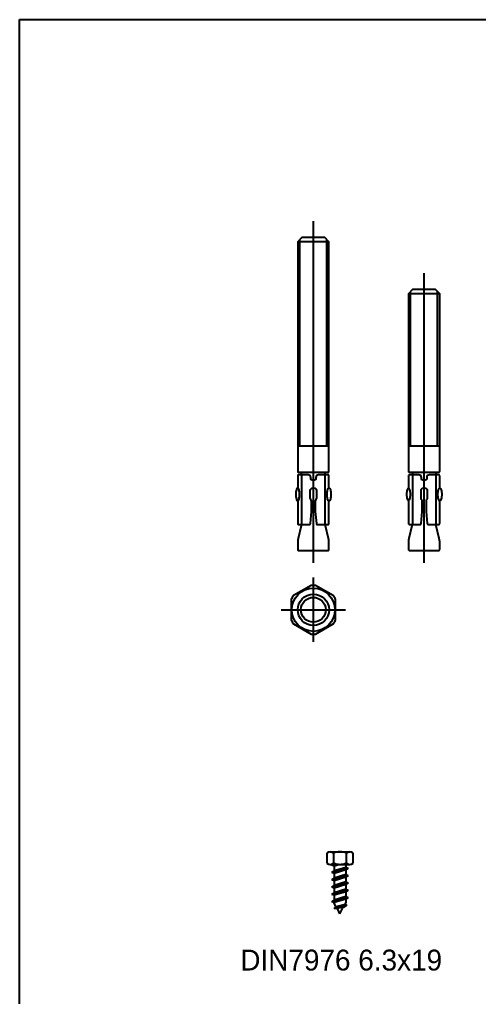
# Model space of a CAD drawing. Extents: x -395 to 1364, y -31 to 719.
# Drawn here: x -395.4 to -219.2, y 344.2 to 719.1 of the extents above; entities that cross this region are included whole.
import ezdxf

# ---------------------------------------------------------------- set-up
doc = ezdxf.new("R2010")
doc.units = 0
doc.layers.get('0').update_dxf_attribs({"linetype": 'CONTINUOUS'})
for name, color, linetype in [('CENTER', 1, 'Continuous'), ('DW', 2, 'Continuous'), ('HIDDEN', 251, 'Continuous')]:
    doc.layers.add(name, color=color, linetype=linetype)

# ---------------------------------------------------------------- blocks, each defined once
blk = doc.blocks.new('*U9')
for p, q in [((-5, 4.3), (-5, 0.5)), ((-5, 4.3), (-5, 4.3)), ((-5, 4.3), (-5, 4.3)), ((-3.75, 4.8), (3.75, 4.8)), ((-3.75, 4.8), (-3.75, 4.8)), ((-2.5, 4.3), (-2.5, 0.5)), ((2.5, 0.5), (2.5, 4.3)), ((5, 0.5), (5, 4.3)), ((-3.75, 0), (3.75, 0)), ((-1.83, 0), (-3.15, -0.37)), ((-3.15, -0.37), (-2.64, 0)), ((-0.04, 0), (-2.23, -0.71)), ((2.23, 0), (2.23, -1.16)), ((-2.23, -0.71), (-3.15, -0.37)), ((3.15, -1.51), (-3.15, -3.16)), ((-3.15, -3.16), (-2.23, -2.5)), ((-2.23, -3.5), (-3.15, -3.16)), ((-2.23, -0.71), (-2.23, -2.5)), ((2.23, -1.16), (-2.23, -2.5)), ((2.23, -2.16), (-2.23, -3.5)), ((-2.23, -3.5), (-2.23, -5.3)), ((2.23, -1.16), (3.15, -1.51)), ((3.15, -1.51), (2.23, -2.16)), ((2.23, -2.16), (2.23, -3.96)), ((3.15, -4.3), (-3.15, -5.95)), ((-3.15, -5.95), (-2.23, -5.3)), ((-2.23, -6.29), (-3.15, -5.95)), ((3.15, -7.09), (-3.15, -8.75)), ((2.23, -3.96), (-2.23, -5.3)), ((2.23, -4.95), (-2.23, -6.29)), ((-2.23, -6.29), (-2.23, -8.09)), ((2.23, -6.75), (-2.23, -8.09)), ((2.23, -3.96), (3.15, -4.3)), ((3.15, -4.3), (2.23, -4.95)), ((2.23, -4.95), (2.23, -6.75)), ((2.23, -6.75), (3.15, -7.09)), ((3.15, -7.09), (2.23, -7.75)), ((-3.15, -8.75), (-2.23, -8.09)), ((-2.23, -9.09), (-3.15, -8.75)), ((3.15, -9.89), (-3.15, -11.54)), ((-3.15, -11.54), (-2.23, -10.89)), ((2.23, -7.75), (-2.23, -9.09)), ((-2.23, -9.09), (-2.23, -10.89)), ((2.23, -9.55), (-2.23, -10.89)), ((2.23, -10.54), (-2.23, -11.88)), ((2.23, -7.75), (2.23, -9.55)), ((2.23, -9.55), (3.15, -9.89)), ((3.15, -9.89), (2.23, -10.54)), ((2.23, -10.54), (2.23, -12.34)), ((-2.23, -11.88), (-3.15, -11.54)), ((3.15, -12.68), (-3.15, -14.33)), ((-3.15, -14.33), (-2.23, -13.68)), ((-2.23, -14.67), (-3.15, -14.33)), ((-2.23, -11.88), (-2.23, -13.68)), ((2.23, -12.34), (-2.23, -13.68)), ((2.23, -13.33), (-2.23, -14.67)), ((-2.23, -14.67), (-2.23, -14.82)), ((-1.52, -16.24), (-2.23, -14.82)), ((1.94, -15.4), (2.23, -14.82)), ((2.23, -12.34), (3.15, -12.68)), ((3.15, -12.68), (2.23, -13.33)), ((2.23, -13.33), (2.23, -14.82)), ((2.61, -15.63), (-2.25, -16.87)), ((-2.25, -16.87), (-1.52, -16.24)), ((-1.12, -16.98), (-2.25, -16.87)), ((1.94, -15.4), (-1.52, -16.24)), ((1.44, -16.39), (-1.14, -16.99)), ((0, -18.97), (-0.99, -16.99)), ((0, -18.97), (1.29, -16.39)), ((2.61, -15.63), (1.44, -16.39)), ((1.94, -15.4), (2.61, -15.63))]:
    blk.add_line(p, q)
for centre, radius, start, end in [((-3.75, 2.99), 1.81, 46.3972, 133.6028), ((0, -1.7), 6.5, 67.3801, 112.6199), ((3.75, 2.99), 1.81, 46.3972, 133.6028), ((-3.75, 1.81), 1.81, 226.3972, 313.6028), ((0, 6.5), 6.5, 247.3801, 292.6199), ((3.75, 1.81), 1.81, 226.3972, 313.6028)]:
    blk.add_arc(centre, radius, start, end)
blk = doc.blocks.new('*U26')
blk.add_lwpolyline([(0.88, -9.31), (7.62, -5.41, 0.046984), (8.5, -3.9), (8.5, 3.9, 0.046984), (7.62, 5.41), (0.88, 9.31, 0.046984), (-0.88, 9.31), (-7.62, 5.41, 0.046984), (-8.5, 3.9), (-8.5, -3.9, 0.046984), (-7.62, -5.41), (-0.88, -9.31, 0.046984)], format="xyb", close=True)
for radius in [8.27, 6]:
    blk.add_circle((0, 0), radius)
at = {"layer": 'CENTER'}
for p, q in [((0, -12.35), (0, 12.35)), ((-12.35, 0), (12.35, 0))]:
    blk.add_line(p, q, dxfattribs=at)
at = {"layer": 'DW'}
blk.add_circle((0, 0), 4.75, dxfattribs=at)
blk = doc.blocks.new('_______________12_120')
for p, q in [((5.97, 123.08), (-6, 123.08)), ((5.97, 44.68), (-6, 44.68)), ((-4.5, 33.68), (-4.5, 34.68)), ((4.47, 33.68), (4.47, 34.68))]:
    blk.add_line(p, q)
blk.add_lwpolyline([(5.63, 34.68, 0.414214), (5.97, 35.01), (5.97, 123.08), (4.37, 124.68), (-4.4, 124.68), (-6, 123.08), (-6, 35.01, 0.414214), (-5.67, 34.68)], format="xyb", close=True)
for points in [[(5.97, 28.67), (5.97, 33.34, 0.414214), (5.63, 33.68), (2, 33.68, 0.414214), (1, 32.68), (1, 32.18, -0.414214), (0.5, 31.68), (-0.5, 31.68, -0.414214), (-1, 32.18), (-1, 32.68, 0.414214), (-2, 33.68), (-5.67, 33.68, 0.414214), (-6, 33.34), (-6, 28.68)], [(-6, 23.73), (-6, 15.01, 0.414214), (-5.67, 14.68), (-1.48, 14.68, 0.389524), (-1.15, 14.98), (-0.75, 19.68), (-0.75, 23.59, 0.167797), (-0.96, 24.21, -0.167797), (-1.18, 24.82), (-1.18, 27.68, -0.414214), (-0.18, 28.68), (0.18, 28.68, -0.414214), (1.18, 27.68), (1.18, 24.82, -0.167797), (0.96, 24.21, 0.167797), (0.75, 23.59), (0.75, 19.68), (1.15, 14.98, 0.389524), (1.48, 14.68), (5.63, 14.68, 0.414214), (5.97, 15.01), (5.97, 23.73)], [(-4.54, 14.68, -0.030399), (-4.65, 14.08), (-5.85, 9.27, 0.061321), (-6, 8.06), (-6, 5.01, 0.414214), (-5.67, 4.68), (5.63, 4.68, 0.414214), (5.97, 5.01), (5.97, 8.06, 0.061321), (5.82, 9.27), (4.62, 14.08, -0.030399), (4.5, 14.68, -0.030399)]]:
    blk.add_lwpolyline(points, format="xyb")
for points in [[(-6, 28.68), (-6.14, 28.63), (-6.28, 28.49), (-6.41, 28.26), (-6.52, 27.95), (-6.61, 27.58), (-6.68, 27.15), (-6.73, 26.68), (-6.74, 26.2), (-6.73, 25.72), (-6.68, 25.25), (-6.61, 24.83), (-6.52, 24.45), (-6.41, 24.14), (-6.28, 23.91), (-6.14, 23.77), (-6, 23.73), (-5.86, 23.77), (-5.72, 23.91), (-5.59, 24.14), (-5.48, 24.45), (-5.39, 24.83), (-5.32, 25.25), (-5.27, 25.72), (-5.26, 26.2), (-5.27, 26.68), (-5.32, 27.15), (-5.39, 27.58), (-5.48, 27.95), (-5.59, 28.26), (-5.72, 28.49), (-5.86, 28.63)], [(6, 28.68), (6.14, 28.63), (6.28, 28.49), (6.41, 28.26), (6.52, 27.95), (6.61, 27.58), (6.68, 27.15), (6.73, 26.68), (6.74, 26.2), (6.73, 25.72), (6.68, 25.25), (6.61, 24.83), (6.52, 24.45), (6.41, 24.14), (6.28, 23.91), (6.14, 23.77), (6, 23.73), (5.86, 23.77), (5.72, 23.91), (5.59, 24.14), (5.48, 24.45), (5.39, 24.83), (5.32, 25.25), (5.27, 25.72), (5.26, 26.2), (5.27, 26.68), (5.32, 27.15), (5.39, 27.58), (5.48, 27.95), (5.59, 28.26), (5.72, 28.49), (5.86, 28.63)]]:
    blk.add_lwpolyline(points, close=True)
at = {"layer": 'CENTER'}
blk.add_line((0, 0), (0, 131), dxfattribs=at)
at = {"layer": 'DW'}
for p, q in [((-4.5, 33.68), (-4.5, 15.29)), ((4.47, 15.29), (4.47, 33.68))]:
    blk.add_line(p, q, dxfattribs=at)
for points in [[(-4.5, 15.29, -0.030864), (-4.54, 14.68, -0.030864)], [(4.5, 14.68, -0.030864), (4.47, 15.29)]]:
    blk.add_lwpolyline(points, format="xyb", dxfattribs=at)
at = {"layer": 'HIDDEN'}
for p, q in [((-5.19, 44.68), (-5.19, 123.89)), ((5.15, 44.94), (5.15, 123.89))]:
    blk.add_line(p, q, dxfattribs=at)

msp = doc.modelspace()

# ---------------------------------------------------------------- linework, layer by layer
for p, q in [((-240.39, 510.86), (-240.39, 621.86)), ((-234.42, 613.94), (-246.39, 613.94)), ((-245.58, 555.54), (-245.58, 614.75)), ((-235.23, 555.8), (-235.23, 614.75)), ((-234.42, 555.54), (-246.39, 555.54)), ((-244.89, 545.54), (-244.89, 544.54)), ((-244.89, 544.54), (-244.89, 526.16)), ((-235.89, 545.54), (-235.89, 544.54)), ((-235.89, 544.54), (-235.89, 526.16))]:
    msp.add_line(p, q)
msp.add_lwpolyline([(-234.76, 545.54, 0.414214), (-234.42, 545.87), (-234.42, 613.94), (-236.02, 615.54), (-244.79, 615.54), (-246.39, 613.94), (-246.39, 545.87, 0.414214), (-246.05, 545.54)], format="xyb", close=True)
for points in [[(-234.42, 539.54), (-234.42, 544.21, 0.414214), (-234.76, 544.54), (-238.39, 544.54, 0.414214), (-239.39, 543.54), (-239.39, 543.04, -0.414214), (-239.89, 542.54), (-240.89, 542.54, -0.414214), (-241.39, 543.04), (-241.39, 543.54, 0.414214), (-242.39, 544.54), (-246.05, 544.54, 0.414214), (-246.39, 544.21), (-246.39, 539.54)], [(-246.39, 534.59), (-246.39, 525.87, 0.414214), (-246.05, 525.54), (-241.87, 525.54, 0.389524), (-241.54, 525.84), (-241.14, 530.54), (-241.14, 534.45, 0.167797), (-241.35, 535.07, -0.167797), (-241.56, 535.69), (-241.56, 538.54, -0.414214), (-240.56, 539.54), (-240.21, 539.54, -0.414214), (-239.21, 538.54), (-239.21, 535.69, -0.167797), (-239.42, 535.07, 0.167797), (-239.64, 534.45), (-239.64, 530.54), (-239.24, 525.84, 0.389524), (-238.91, 525.54), (-234.76, 525.54, 0.414214), (-234.42, 525.87), (-234.42, 534.59)], [(-244.93, 525.54, -0.030399), (-245.04, 524.94), (-246.24, 520.14, 0.061321), (-246.39, 518.92), (-246.39, 515.87, 0.414214), (-246.05, 515.54), (-234.76, 515.54, 0.414214), (-234.42, 515.87), (-234.42, 518.92, 0.061321), (-234.57, 520.14), (-235.77, 524.94, -0.030399), (-235.88, 525.54, -0.030399)], [(-244.89, 526.16, -0.030864), (-244.93, 525.54, -0.030864)], [(-235.89, 526.16, 0.030864), (-235.85, 525.54, 0.030864)]]:
    msp.add_lwpolyline(points, format="xyb")
for points in [[(-246.39, 539.54), (-246.53, 539.49), (-246.67, 539.35), (-246.8, 539.12), (-246.91, 538.81), (-247, 538.44), (-247.07, 538.01), (-247.11, 537.55), (-247.13, 537.06), (-247.11, 536.58), (-247.07, 536.12), (-247, 535.69), (-246.91, 535.31), (-246.8, 535.01), (-246.67, 534.78), (-246.53, 534.64), (-246.39, 534.59), (-246.24, 534.64), (-246.1, 534.78), (-245.98, 535.01), (-245.86, 535.31), (-245.77, 535.69), (-245.7, 536.12), (-245.66, 536.58), (-245.65, 537.06), (-245.66, 537.55), (-245.7, 538.01), (-245.77, 538.44), (-245.86, 538.81), (-245.98, 539.12), (-246.1, 539.35), (-246.24, 539.49)], [(-234.39, 539.54), (-234.24, 539.49), (-234.1, 539.35), (-233.98, 539.12), (-233.86, 538.81), (-233.77, 538.44), (-233.7, 538.01), (-233.66, 537.55), (-233.65, 537.06), (-233.66, 536.58), (-233.7, 536.12), (-233.77, 535.69), (-233.86, 535.31), (-233.98, 535.01), (-234.1, 534.78), (-234.24, 534.64), (-234.39, 534.59), (-234.53, 534.64), (-234.67, 534.78), (-234.8, 535.01), (-234.91, 535.31), (-235, 535.69), (-235.07, 536.12), (-235.11, 536.58), (-235.13, 537.06), (-235.11, 537.55), (-235.07, 538.01), (-235, 538.44), (-234.91, 538.81), (-234.8, 539.12), (-234.67, 539.35), (-234.53, 539.49)]]:
    msp.add_lwpolyline(points, close=True)
at = {"layer": 'HIDDEN'}
msp.add_lwpolyline([(-395.39, 719.09), (439.97, 719.09), (439.97, -30.69), (-395.39, -30.69)], close=True, dxfattribs=at)

# ---------------------------------------------------------------- block references
for name, p in [('_______________12_120', (-282.83, 510.86)), ('*U26', (-282.83, 492.82)), ('*U9', (-272.64, 395.23))]:
    msp.add_blockref(name, p)

# ---------------------------------------------------------------- texts
msp.add_text('DIN7976 6.3х19', height=8).set_placement((-310.82, 354.53))

doc.saveas('drawing.dxf')
